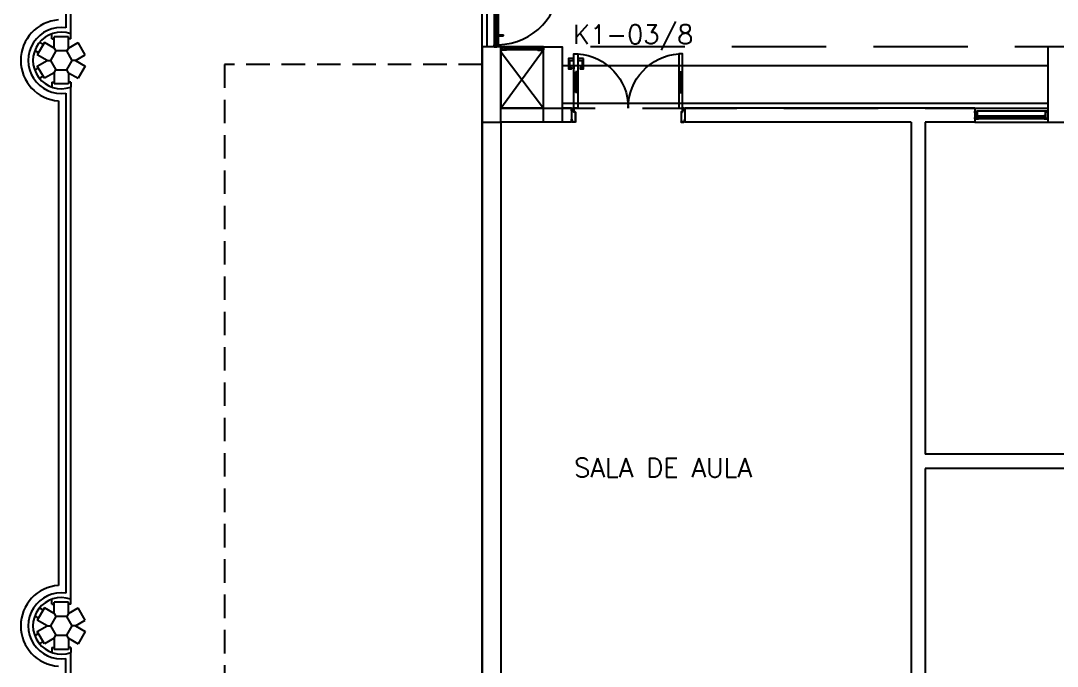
# Model space of a CAD drawing. Header units: millimetres. Extents: x 1887 to 2405, y 1100 to 1335.
# Drawn here: x 2125.87 to 2136.86, y 1258.15 to 1265 of the extents above; entities that cross this region are included whole.
import ezdxf

# ---------------------------------------------------------------- set-up
doc = ezdxf.new("R2010")
doc.units = ezdxf.units.MM
doc.linetypes.add('HIDDEN', pattern=[0.375, 0.25, -0.125])
for name, color, linetype in [('AR- ALV1', 235, 'Continuous'), ('AR-ALV', 2, 'Continuous'), ('AR-CORRIMAO-V1', 2, 'Continuous'), ('AR-ESQ', 1, 'Continuous'), ('AR-ESTC', 3, 'Continuous'), ('AR-ESTMA-C', 3, 'Continuous'), ('AR-ESTMA-V', 1, 'Continuous'), ('AR-PEITORIL', 1, 'Continuous'), ('AR-PISO-V1', 1, 'Continuous'), ('AR-PORTA', 1, 'Continuous'), ('AR-PROJ', 1, 'HIDDEN'), ('AR-SHAFT', 1, 'Continuous'), ('AR-VIDRO', 1, 'Continuous'), ('DT-ESQ-BAGUETE-C', 2, 'Continuous'), ('DT-ESQ-BAGUETE-V', 1, 'Continuous'), ('DT-ESQ-CHAPA DOBRADA-V', 1, 'Continuous'), ('DT-ESQ-MARCO-V', 1, 'Continuous'), ('DT-ESQ-PERFIL CADEIRA-C', 2, 'Continuous'), ('DT-ESQ-PERFIL CADEIRA-V', 1, 'Continuous'), ('DT-ESQ-PERFIL U-C', 2, 'Continuous'), ('DT-ESQ-VENEZIANA-C', 2, 'Continuous'), ('DT-ESQ-VENEZIANA-V', 2, 'Continuous'), ('DT-ESQ-VIDRO-C', 2, 'Continuous'), ('ENDEREÇO', 2, 'Continuous'), ('maçaneta', 1, 'Continuous'), ('montantes', 1, 'Continuous'), ('mov', 1, 'Continuous'), ('PM-PERFIL U-C', 2, 'Continuous'), ('PM-VIDRO', 1, 'Continuous'), ('pm1', 2, 'Continuous'), ('pm2', 2, 'Continuous'), ('TEXTO', 2, 'Continuous')]:
    doc.layers.add(name, color=color, linetype=linetype)
doc.styles.add('UNB-100', font='simplex.shx', dxfattribs={"height": 0.2})
doc.styles.add('UNB1-100', font='simplex.shx', dxfattribs={"height": 0.2})

# ---------------------------------------------------------------- blocks, each defined once
blk = doc.blocks.new('EF01-P')
at = {"layer": 'DT-ESQ-BAGUETE-C', "ltscale": 0.1}
for points in [[(0.002, 0.035), (0.015, 0.035), (0.015, 0.033), (0.002, 0.033), (0.002, 0.005), (0.015, 0.005), (0.015, 0.004), (0.002, 0.004, -0.414214), (0, 0.005), (0, 0.033, -0.414214)], [(0.448, 0.035), (0.435, 0.035), (0.435, 0.033), (0.448, 0.033), (0.448, 0.005), (0.435, 0.005), (0.435, 0.004), (0.448, 0.004, 0.414214), (0.45, 0.005), (0.45, 0.033, 0.414214)]]:
    blk.add_lwpolyline(points, format="xyb", close=True, dxfattribs=at)
at = {"layer": 'DT-ESQ-PERFIL CADEIRA-C', "color": 2, "ltscale": 0.1}
for points in [[(0.01, 0.002), (0.01, 0.003), (0.002, 0.003, 1), (0.002, 0), (0.015, 0, 0.414214), (0.016, 0.002), (0.016, 0.033), (0.043, 0.033)], [(0.407, 0.006), (0.432, 0.006), (0.432, 0.016), (0.433, 0.016), (0.433, 0.006, -0.414214), (0.432, 0.005), (0.407, 0.005), (0.394, 0.005, -1), (0.394, 0.008), (0.407, 0.008), (0.407, 0.02), (0.407, 0.032), (0.394, 0.032, -1), (0.394, 0.035), (0.407, 0.035), (0.433, 0.035, -0.414214), (0.435, 0.033), (0.435, 0.002), (0.448, 0.002)]]:
    blk.add_lwpolyline(points, format="xyb", dxfattribs=at)
at = {"layer": 'DT-ESQ-PERFIL CADEIRA-C', "ltscale": 0.1}
for points in [[(0.043, 0.006), (0.018, 0.006), (0.018, 0.016), (0.016, 0.016), (0.016, 0.006, 0.414214), (0.018, 0.005), (0.043, 0.005), (0.056, 0.005, 1), (0.056, 0.008), (0.043, 0.008), (0.043, 0.02), (0.043, 0.032), (0.056, 0.032, 1), (0.056, 0.035), (0.043, 0.035), (0.016, 0.035, 0.414214), (0.015, 0.033), (0.015, 0.002), (0.002, 0.002)], [(0.041, 0.02), (0.041, 0.032, -0.414214), (0.043, 0.033), (0.056, 0.033)], [(0.041, 0.02), (0.041, 0.008, 0.414214), (0.043, 0.006), (0.056, 0.006)], [(0.408, 0.02), (0.408, 0.032, 0.414214), (0.407, 0.033), (0.394, 0.033)], [(0.408, 0.02), (0.408, 0.008, -0.414214), (0.407, 0.006), (0.394, 0.006)], [(0.44, 0.002), (0.44, 0.003), (0.448, 0.003, -1), (0.448, 0), (0.435, 0, -0.414214), (0.433, 0.002), (0.433, 0.033), (0.407, 0.033)]]:
    blk.add_lwpolyline(points, format="xyb", dxfattribs=at)
at = {"layer": 'DT-ESQ-PERFIL CADEIRA-V', "ltscale": 0.1}
blk.add_line((0.015, 0), (0.435, 0), dxfattribs=at)
at = {"layer": 'DT-ESQ-VENEZIANA-C', "ltscale": 0.1}
for p, q in [((0.043, 0.011), (0.407, 0.011)), ((0.043, 0.009), (0.407, 0.009))]:
    blk.add_line(p, q, dxfattribs=at)
at = {"layer": 'DT-ESQ-VENEZIANA-V', "ltscale": 0.1}
blk.add_line((0.043, 0.031), (0.407, 0.031), dxfattribs=at)
blk = doc.blocks.new('PV1')
at = {"layer": 'AR-VIDRO'}
for p, q in [((0.682, 0.02), (0.005, 0.02)), ((0.682, 0.005), (0.005, 0.005)), ((0.022, 0.044), (0.022, 0.029)), ((0.022, 0.044), (0.688, 0.044)), ((0.022, 0.029), (0.688, 0.029)), ((2.703, 0.044), (2.037, 0.044)), ((2.703, 0.029), (2.037, 0.029)), ((2.043, 0.02), (2.72, 0.02)), ((2.043, 0.005), (2.72, 0.005)), ((2.703, 0.044), (2.703, 0.029))]:
    blk.add_line(p, q, dxfattribs=at)
at = {"layer": 'maçaneta'}
for p, q in [((0.112, 0.044), (0.112, 0.049)), ((0.112, 0.049), (0.132, 0.049)), ((0.117, 0.099), (0.127, 0.099)), ((0.117, 0.049), (0.117, 0.099)), ((0.127, 0.049), (0.127, 0.099)), ((0.132, 0.044), (0.132, 0.049)), ((2.613, 0.049), (2.593, 0.049)), ((2.593, 0.044), (2.593, 0.049)), ((2.598, 0.049), (2.598, 0.099)), ((2.608, 0.099), (2.598, 0.099)), ((2.608, 0.049), (2.608, 0.099)), ((2.613, 0.044), (2.613, 0.049))]:
    blk.add_line(p, q, dxfattribs=at)
at = {"layer": 'montantes'}
for p, q in [((0, 0), (0, 0.025)), ((0, 0.025), (0.02, 0.025)), ((0, 0), (0.02, 0)), ((0.005, 0.005), (0.005, 0.02)), ((0.02, 0.02), (0.02, 0.025)), ((0.02, 0), (0.02, 0.005)), ((0.642, 0.049), (0.692, 0.049)), ((0.642, 0.025), (0.692, 0.025)), ((0.688, 0.025), (0.668, 0.025)), ((0.668, 0.02), (0.668, 0.025)), ((0.668, 0), (0.668, 0.005)), ((0.688, 0), (0.668, 0)), ((0.682, 0.005), (0.682, 0.02)), ((0.688, 0.044), (0.688, 0.029)), ((0.688, 0), (0.688, 0.025)), ((0.692, 0.049), (0.692, 0.025)), ((2.033, 0.049), (2.033, 0.025)), ((2.082, 0.049), (2.033, 0.049)), ((2.082, 0.025), (2.033, 0.025)), ((2.037, 0.044), (2.037, 0.029)), ((2.037, 0.025), (2.057, 0.025)), ((2.037, 0), (2.037, 0.025)), ((2.037, 0), (2.057, 0)), ((2.043, 0.005), (2.043, 0.02)), ((2.057, 0.02), (2.057, 0.025)), ((2.057, 0), (2.057, 0.005)), ((2.705, 0.02), (2.705, 0.025)), ((2.725, 0.025), (2.705, 0.025)), ((2.705, 0), (2.705, 0.005)), ((2.725, 0), (2.705, 0)), ((2.72, 0.005), (2.72, 0.02)), ((2.725, 0), (2.725, 0.025))]:
    blk.add_line(p, q, dxfattribs=at)
for centre in [(0.692, 0.02), (2.033, 0.02)]:
    blk.add_circle(centre, 0.005, dxfattribs=at)
for centre, start, end in [((0.642, 0.044), 90, 180), ((0.642, 0.03), 180, 270), ((2.082, 0.044), 0, 90), ((2.082, 0.03), 270, 0)]:
    blk.add_arc(centre, 0.005, start, end, dxfattribs=at)
at = {"layer": 'mov'}
for centre, start, end in [((0.692, 0.025), 0, 178.3547), ((2.033, 0.025), 1.6453, 180)]:
    blk.add_arc(centre, 0.671, start, end, dxfattribs=at)
blk = doc.blocks.new('EF04A-P')
at = {"layer": 'DT-ESQ-BAGUETE-C', "ltscale": 0.1}
for points in [[(0.039, -0.05), (0.0255, -0.05), (0.0255, -0.0485), (0.039, -0.0485), (0.039, -0.0365), (0.0255, -0.0365), (0.0255, -0.035), (0.039, -0.035, -0.4142136), (0.0405, -0.0365), (0.0405, -0.0485, -0.4142136)], [(0.736, -0.05), (0.7495, -0.05), (0.7495, -0.0485), (0.736, -0.0485), (0.736, -0.0365), (0.7495, -0.0365), (0.7495, -0.035), (0.736, -0.035, 0.4142136), (0.7345, -0.0365), (0.7345, -0.0485, 0.4142136)]]:
    blk.add_lwpolyline(points, format="xyb", close=True, dxfattribs=at)
at = {"layer": 'DT-ESQ-BAGUETE-V', "ltscale": 0.1}
blk.add_line((0.736, -0.05), (0.039, -0.05), dxfattribs=at)
at = {"layer": 'DT-ESQ-CHAPA DOBRADA-V', "ltscale": 0.1}
blk.add_line((0.735, -0.067), (0.04, -0.067), dxfattribs=at)
at = {"layer": 'DT-ESQ-MARCO-V', "ltscale": 0.1}
for p, q in [((0.0235, -0.035), (0.7515, -0.035)), ((0.0235, -0.115), (0.7515, -0.115))]:
    blk.add_line(p, q, dxfattribs=at)
at = {"layer": 'DT-ESQ-PERFIL U-C', "ltscale": 0.1}
for points in [[(0.025, -0.0655), (0.025, -0.0655, 0.4142136), (0.0235, -0.067), (0.0235, -0.1135), (0.0015, -0.1135), (0.0015, -0.1), (0, -0.1), (0, -0.1135, 0.4142136), (0.0015, -0.115), (0.0235, -0.115, 0.4142136), (0.025, -0.1135), (0.025, -0.067), (0.04, -0.067, 1), (0.04, -0.064), (0.025, -0.064), (0.025, -0.0365, 0.4142136), (0.0235, -0.035), (0.0015, -0.035, 0.4142136), (0, -0.0365), (0, -0.05), (0.0015, -0.05), (0.0015, -0.0365), (0.0235, -0.0365), (0.0235, -0.064, 0.4142136), (0.025, -0.0655), (0.04, -0.0655)], [(0.75, -0.0655), (0.75, -0.0655, -0.4142136), (0.7515, -0.067), (0.7515, -0.1135), (0.7735, -0.1135), (0.7735, -0.1), (0.775, -0.1), (0.775, -0.1135, -0.4142136), (0.7735, -0.115), (0.7515, -0.115, -0.4142136), (0.75, -0.1135), (0.75, -0.067), (0.735, -0.067, -1), (0.735, -0.064), (0.75, -0.064), (0.75, -0.0365, -0.4142136), (0.7515, -0.035), (0.7735, -0.035, -0.4142136), (0.775, -0.0365), (0.775, -0.05), (0.7735, -0.05), (0.7735, -0.0365), (0.7515, -0.0365), (0.7515, -0.064, -0.4142136), (0.75, -0.0655), (0.735, -0.0655)]]:
    blk.add_lwpolyline(points, format="xyb", dxfattribs=at)
at = {"layer": 'DT-ESQ-VIDRO-C', "ltscale": 0.1}
blk.add_lwpolyline([(0.027, -0.062), (0.027, -0.052), (0.748, -0.052), (0.748, -0.062)], close=True, dxfattribs=at)
blk = doc.blocks.new('marco-d')
at = {"layer": 'PM-PERFIL U-C'}
for p, q in [((-0.013, 0), (-0.001, 0)), ((-0.025, -0.03), (-0.025, -0.011)), ((-0.023, -0.03), (-0.025, -0.03)), ((-0.023, -0.01), (-0.015, -0.01)), ((-0.014, -0.012), (-0.023, -0.012)), ((-0.023, -0.012), (-0.023, -0.03)), ((-0.015, -0.01), (-0.015, -0.001)), ((-0.002, -0.002), (-0.013, -0.002)), ((-0.013, -0.002), (-0.013, -0.01)), ((-0.002, -0.041), (-0.002, -0.002)), ((0.013, -0.043), (-0.001, -0.043)), ((0, -0.001), (0, -0.041)), ((0.013, -0.041), (0, -0.041)), ((0.013, -0.043), (0.013, -0.148)), ((0.015, -0.042), (0.015, -0.148)), ((-0.025, -0.138), (-0.025, -0.12)), ((-0.025, -0.12), (-0.023, -0.12)), ((-0.023, -0.12), (-0.023, -0.138)), ((-0.023, -0.138), (-0.014, -0.138)), ((-0.015, -0.14), (-0.023, -0.14)), ((-0.015, -0.148), (-0.015, -0.14)), ((-0.013, -0.139), (-0.013, -0.148)), ((-0.013, -0.148), (0.013, -0.148)), ((0.013, -0.15), (-0.013, -0.15))]:
    blk.add_line(p, q, dxfattribs=at)
for centre, start, end in [((-0.013, -0.001), 90, 180), ((-0.001, -0.001), 360, 90), ((-0.023, -0.011), 90, 180), ((-0.014, -0.01), 270, 0), ((-0.001, -0.041), 180, 270), ((0.013, -0.042), 0, 90), ((-0.023, -0.138), 180, 270), ((-0.013, -0.148), 180, 270), ((-0.014, -0.139), 0, 90), ((0.013, -0.148), 269.9386, 0)]:
    blk.add_arc(centre, 0.0015, start, end, dxfattribs=at)
blk = doc.blocks.new('marco-e')
at = {"layer": 'PM-PERFIL U-C'}
for p, q in [((-0.015, -0.043), (-0.015, -0.149)), ((-0.013, -0.041), (0, -0.041)), ((-0.013, -0.043), (0.001, -0.043)), ((-0.013, -0.043), (-0.013, -0.148)), ((0, -0.002), (0, -0.041)), ((0.014, 0), (0.002, 0)), ((0.002, -0.042), (0.002, -0.002)), ((0.002, -0.002), (0.013, -0.002)), ((0.013, -0.002), (0.013, -0.011)), ((0.015, -0.01), (0.015, -0.002)), ((0.024, -0.01), (0.015, -0.01)), ((0.015, -0.012), (0.023, -0.012)), ((0.023, -0.012), (0.023, -0.03)), ((0.023, -0.03), (0.025, -0.03)), ((0.025, -0.03), (0.025, -0.012)), ((0.013, -0.148), (-0.013, -0.148)), ((-0.013, -0.15), (0.014, -0.15)), ((0.013, -0.14), (0.013, -0.148)), ((0.023, -0.138), (0.015, -0.138)), ((0.015, -0.14), (0.024, -0.14)), ((0.015, -0.149), (0.015, -0.14)), ((0.025, -0.12), (0.023, -0.12)), ((0.023, -0.12), (0.023, -0.138)), ((0.025, -0.139), (0.025, -0.12))]:
    blk.add_line(p, q, dxfattribs=at)
for centre, start, end in [((-0.013, -0.043), 90, 180), ((0.002, -0.002), 90, 180), ((0.001, -0.042), 270, 0), ((0.015, -0.011), 180, 270), ((0.014, -0.002), 0, 90), ((0.024, -0.012), 0, 90), ((-0.013, -0.149), 180, 270.0614), ((0.015, -0.14), 90, 180), ((0.014, -0.149), 270, 0), ((0.024, -0.139), 270, 0)]:
    blk.add_arc(centre, 0.0015, start, end, dxfattribs=at)
blk = doc.blocks.new('PM6V-B')
at = {"layer": 'maçaneta'}
for points in [[(1.075, 0.675), (1.13, 0.675), (1.13, 0.655), (1.091, 0.655, 0.414214), (1.09, 0.654), (1.09, 0.575), (1.11, 0.575), (1.11, 0.565), (1.075, 0.565)], [(1.18, 0.675), (1.235, 0.675), (1.235, 0.565), (1.2, 0.565), (1.2, 0.575), (1.22, 0.575), (1.22, 0.654, 0.414214), (1.218, 0.655), (1.18, 0.655)]]:
    blk.add_lwpolyline(points, format="xyb", close=True, dxfattribs=at)
for points in [[(1.13, 0.565), (1.13, 0.605), (1.135, 0.605), (1.135, 0.565)], [(1.18, 0.565), (1.18, 0.605), (1.175, 0.605), (1.175, 0.565)]]:
    blk.add_lwpolyline(points, close=True, dxfattribs=at)
at = {"layer": 'mov'}
for centre, start, end in [((0.025, 0.151), 359.8606, 86.0112), ((1.175, 0.151), 93.9888, 180.1394)]:
    blk.add_arc(centre, 0.575, start, end, dxfattribs=at)
at = {"layer": 'PM-VIDRO'}
for p, q in [((0.04, 0.325), (0.04, 0.525)), ((0.05, 0.525), (0.05, 0.325)), ((1.15, 0.525), (1.15, 0.325)), ((1.16, 0.325), (1.16, 0.525))]:
    blk.add_line(p, q, dxfattribs=at)
at = {"layer": 'pm1'}
for p, q in [((0.04, 0.525), (0.025, 0.525)), ((0.065, 0.535), (0.04, 0.535)), ((0.04, 0.525), (0.04, 0.535)), ((0.05, 0.535), (0.05, 0.525)), ((0.065, 0.525), (0.05, 0.525)), ((0.065, 0.535), (0.065, 0.525)), ((1.135, 0.535), (1.135, 0.525)), ((1.135, 0.535), (1.16, 0.535)), ((1.135, 0.525), (1.15, 0.525)), ((1.15, 0.535), (1.15, 0.525)), ((1.16, 0.525), (1.16, 0.535)), ((1.16, 0.525), (1.175, 0.525)), ((0.04, 0.325), (0.025, 0.325)), ((0.04, 0.315), (0.04, 0.325)), ((0.065, 0.315), (0.04, 0.315)), ((0.065, 0.325), (0.05, 0.325)), ((0.05, 0.325), (0.05, 0.315)), ((0.065, 0.325), (0.065, 0.315)), ((1.135, 0.325), (1.135, 0.315)), ((1.135, 0.325), (1.15, 0.325)), ((1.135, 0.315), (1.16, 0.315)), ((1.15, 0.325), (1.15, 0.315)), ((1.16, 0.315), (1.16, 0.325)), ((1.16, 0.325), (1.175, 0.325))]:
    blk.add_line(p, q, dxfattribs=at)
for points in [[(0.025, 0.525), (0.025, 0.725), (0.065, 0.725), (0.065, 0.525)], [(1.175, 0.525), (1.175, 0.725), (1.135, 0.725), (1.135, 0.525)], [(0.065, 0.325), (0.065, 0.15), (0.025, 0.15), (0.025, 0.325)], [(1.135, 0.325), (1.135, 0.15), (1.175, 0.15), (1.175, 0.325)]]:
    blk.add_lwpolyline(points, dxfattribs=at)
at = {"layer": 'pm2'}
for p, q in [((0.025, 0.325), (0.025, 0.525)), ((0.065, 0.525), (0.065, 0.325)), ((1.135, 0.525), (1.135, 0.325)), ((1.175, 0.325), (1.175, 0.525))]:
    blk.add_line(p, q, dxfattribs=at)
at = {"layer": 'pm1'}
for name, p in [('marco-d', (0.025, 0.15)), ('marco-e', (1.175, 0.15))]:
    blk.add_blockref(name, p, dxfattribs=at)
blk = doc.blocks.new('pilar15')
at = {"layer": 'AR-ESTMA-C'}
for p, q in [((0.075, 0.25), (-0.075, 0.25)), ((-0.075, 0.13), (-0.075, 0.25)), ((0.075, 0.13), (0.075, 0.25)), ((-0.179, 0.19), (-0.254, 0.06)), ((-0.075, 0.13), (-0.179, 0.19)), ((-0.075, 0.13), (-0.058, 0.1)), ((0.075, 0.13), (0.058, 0.1)), ((0.075, 0.13), (0.179, 0.19)), ((0.254, 0.06), (0.179, 0.19)), ((-0.15, 0), (-0.254, 0.06)), ((-0.254, -0.06), (-0.15, 0)), ((-0.15, 0), (-0.115, 0)), ((0.15, 0), (0.115, 0)), ((0.15, 0), (0.254, 0.06)), ((0.15, 0), (0.254, -0.06)), ((-0.179, -0.19), (-0.254, -0.06)), ((-0.075, -0.13), (-0.058, -0.1)), ((0.075, -0.13), (0.058, -0.1)), ((0.254, -0.06), (0.179, -0.19)), ((-0.075, -0.13), (-0.179, -0.19)), ((-0.075, -0.13), (-0.075, -0.25)), ((0.075, -0.13), (0.179, -0.19)), ((0.075, -0.13), (0.075, -0.25)), ((0.075, -0.25), (-0.075, -0.25))]:
    blk.add_line(p, q, dxfattribs=at)
blk.add_lwpolyline([(0.058, 0.1), (-0.058, 0.1), (-0.115, 0), (-0.058, -0.1), (0.058, -0.1), (0.115, 0)], close=True, dxfattribs=at)

msp = doc.modelspace()

# ---------------------------------------------------------------- linework, layer by layer
at = {"layer": 'AR- ALV1'}
msp.add_line((2130.76, 1254.998), (2130.76, 1265.186), dxfattribs=at)
at = {"layer": 'AR-ALV'}
for p, q in [((2131.41, 1264.073), (2130.96, 1264.073)), ((2131.61, 1264.073), (2131.61, 1263.923)), ((2131.71, 1264.073), (2131.61, 1264.073)), ((2131.71, 1264.073), (2131.71, 1263.923)), ((2135.985, 1264.073), (2132.91, 1264.073)), ((2132.91, 1264.073), (2132.91, 1263.923)), ((2135.985, 1264.073), (2135.985, 1263.923)), ((2136.76, 1264.073), (2136.76, 1263.923)), ((2130.76, 1263.923), (2130.76, 1255.598)), ((2130.96, 1263.923), (2130.96, 1255.598)), ((2131.41, 1263.923), (2130.96, 1263.923)), ((2131.71, 1263.923), (2131.61, 1263.923)), ((2135.31, 1263.923), (2132.91, 1263.923)), ((2135.31, 1263.923), (2135.31, 1255.598)), ((2135.985, 1263.923), (2135.46, 1263.923)), ((2135.46, 1263.923), (2135.46, 1260.398)), ((2143.41, 1260.398), (2135.46, 1260.398)), ((2135.46, 1260.248), (2135.46, 1255.598)), ((2138.31, 1260.248), (2135.46, 1260.248))]:
    msp.add_line(p, q, dxfattribs=at)
at = {"layer": 'AR-CORRIMAO-V1'}
for p, q in [((2126.348, 1265.186), (2126.348, 1264.924)), ((2130.81, 1265.186), (2130.81, 1264.723)), ((2130.89, 1265.186), (2130.89, 1264.723)), ((2126.268, 1264.149), (2126.268, 1259.007)), ((2126.348, 1264.231), (2126.348, 1258.924)), ((2126.348, 1252.924), (2126.348, 1258.231))]:
    msp.add_line(p, q, dxfattribs=at)
for centre, radius, start, end in [((2126.298, 1264.578), 0.43, 94.0006, 265.9994), ((2126.298, 1264.578), 0.35, 81.7868, 278.2132), ((2126.298, 1258.578), 0.43, 94.0006, 265.9994), ((2126.298, 1258.578), 0.35, 81.7868, 278.2132)]:
    msp.add_arc(centre, radius, start, end, dxfattribs=at)
at = {"layer": 'AR-ESTC'}
for points in [[(2130.96, 1264.723), (2130.76, 1264.723), (2130.76, 1263.923), (2130.96, 1263.923)], [(2131.41, 1264.723), (2131.61, 1264.723), (2131.61, 1263.923), (2131.41, 1263.923)], [(2136.96, 1264.723), (2136.76, 1264.723), (2136.76, 1263.923), (2136.96, 1263.923)]]:
    msp.add_lwpolyline(points, close=True, dxfattribs=at)
at = {"layer": 'AR-ESTMA-V', "ltscale": 0.25}
for p, q in [((2126.198, 1264.808), (2126.198, 1264.861)), ((2126.198, 1264.808), (2126.223, 1264.808)), ((2126.398, 1264.808), (2126.373, 1264.808)), ((2126.398, 1264.808), (2126.398, 1264.861)), ((2126.107, 1264.746), (2126.067, 1264.769)), ((2126.057, 1264.66), (2126.017, 1264.682)), ((2126.057, 1264.496), (2126.017, 1264.473)), ((2126.107, 1264.41), (2126.067, 1264.387)), ((2126.198, 1264.348), (2126.198, 1264.295)), ((2126.198, 1264.348), (2126.223, 1264.348)), ((2126.398, 1264.348), (2126.373, 1264.348)), ((2126.398, 1264.348), (2126.398, 1264.295)), ((2126.107, 1258.746), (2126.067, 1258.769)), ((2126.198, 1258.808), (2126.198, 1258.861)), ((2126.198, 1258.808), (2126.223, 1258.808)), ((2126.398, 1258.808), (2126.373, 1258.808)), ((2126.398, 1258.808), (2126.398, 1258.861)), ((2126.057, 1258.66), (2126.017, 1258.682)), ((2126.057, 1258.496), (2126.017, 1258.473)), ((2126.107, 1258.41), (2126.067, 1258.387)), ((2126.198, 1258.348), (2126.198, 1258.295)), ((2126.198, 1258.348), (2126.223, 1258.348)), ((2126.398, 1258.348), (2126.373, 1258.348)), ((2126.398, 1258.348), (2126.398, 1258.295))]:
    msp.add_line(p, q, dxfattribs=at)
at = {"layer": 'AR-PEITORIL'}
for p, q in [((2135.985, 1264.073), (2136.76, 1264.073)), ((2135.985, 1263.923), (2136.76, 1263.923))]:
    msp.add_line(p, q, dxfattribs=at)
at = {"layer": 'AR-PISO-V1'}
for p, q in [((2126.398, 1264.861), (2126.398, 1265.186)), ((2126.398, 1258.861), (2126.398, 1264.295)), ((2126.398, 1252.828), (2126.398, 1258.295))]:
    msp.add_line(p, q, dxfattribs=at)
for centre in [(2126.298, 1264.578), (2126.298, 1258.578)]:
    msp.add_arc(centre, 0.3, 70.5288, 289.4712, dxfattribs=at)
at = {"layer": 'AR-PROJ'}
for p, q in [((2130.76, 1264.536), (2128.03, 1264.536)), ((2128.03, 1264.536), (2128.03, 1255.578))]:
    msp.add_line(p, q, dxfattribs=at)
at = {"layer": 'AR-PROJ', "ltscale": 4}
msp.add_lwpolyline([(2130.96, 1264.073), (2197.41, 1264.073), (2197.41, 1264.723), (2130.96, 1264.723)], close=True, dxfattribs=at)
at = {"layer": 'AR-SHAFT'}
for p, q in [((2130.96, 1264.073), (2131.408, 1264.688)), ((2130.961, 1264.664), (2131.41, 1264.073)), ((2131.61, 1264.523), (2136.76, 1264.523)), ((2131.61, 1264.123), (2136.76, 1264.123))]:
    msp.add_line(p, q, dxfattribs=at)

# ---------------------------------------------------------------- block references
at = {"layer": 'AR-ESQ', "rotation": 180}
for name, p in [('EF01-P', (2131.41, 1264.723)), ('EF04A-P', (2136.76, 1263.923))]:
    msp.add_blockref(name, p, dxfattribs=at)
at = {"layer": 'AR-ESTMA-C', "ltscale": 0.25}
for p in [(2126.298, 1264.578), (2126.298, 1258.578)]:
    msp.add_blockref('pilar15', p, dxfattribs=at)
at = {"layer": 'AR-PORTA', "rotation": 270}
msp.add_blockref('PV1', (2130.89, 1267.448), dxfattribs=at)
at = {"layer": 'AR-PORTA', "xscale": -1}
msp.add_blockref('PM6V-B', (2132.91, 1263.923), dxfattribs=at)

# ---------------------------------------------------------------- texts
at = {"layer": 'ENDEREÇO', "style": 'UNB1-100'}
msp.add_text('K1-03/8', height=0.2, dxfattribs=at).set_placement((2131.724, 1264.754))
at = {"layer": 'TEXTO', "style": 'UNB-100'}
msp.add_text('SALA DE AULA', height=0.2, dxfattribs=at).set_placement((2131.737, 1260.157))

doc.saveas('drawing.dxf')
